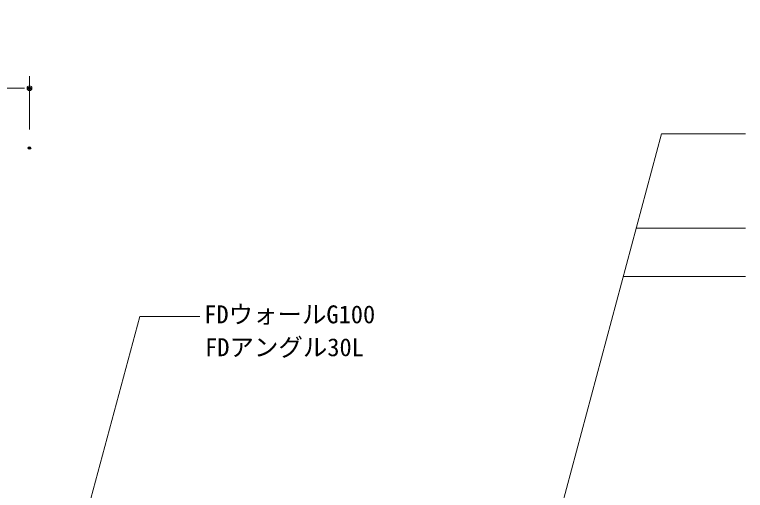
# Model space of a CAD drawing. Units: millimetres, scale not verified. Extents: x -1485 to 1485, y -1050 to 1050.
# Drawn here: x -180 to 417, y -192 to 197 of the extents above; entities that cross this region are included whole.
import ezdxf
from ezdxf.enums import TextEntityAlignment as Align

# ---------------------------------------------------------------- set-up
doc = ezdxf.new("R2010")
doc.units = ezdxf.units.MM
doc.header["$LTSCALE"] = 4
doc.header["$PDMODE"] = 32
doc.header["$PDSIZE"] = 2
doc.layers.add('0-0_0', color=7, linetype='Continuous', lineweight=18)
doc.layers.add('0-A_MOJI', color=7, linetype='Continuous', lineweight=18)
doc.layers.add('0-2_DEFPOINTS', color=7, linetype='Continuous')
doc.styles.add('ＭＳ ゴシック', font='')
doc.styles.get('ＭＳ ゴシック').set_extended_font_data('MS Gothic')

# ---------------------------------------------------------------- blocks, each defined once
blk = doc.blocks.new('_Dot')
at = {"layer": '0-0_0'}
for p, q in [((-0.5, 0), (-1, 0)), ((0.25, 0), (-0.25, 0))]:
    blk.add_line(p, q, dxfattribs=at)
blk.add_circle((0, 0), 0.25, dxfattribs=at)
blk = doc.blocks.new('D3')
at = {"layer": '0-2_DEFPOINTS'}
for p in [(1316.837, 1186.951), (955.111, 1168.652), (1316.837, 1138.12)]:
    blk.add_point(p, dxfattribs=at)
at = {"layer": '0-A_MOJI'}
for p, q in [((955.111, 1183.652), (955.111, 1196.951)), ((1316.837, 1153.12), (1316.837, 1196.951)), ((963.111, 1186.951), (1308.837, 1186.951))]:
    blk.add_line(p, q, dxfattribs=at)
at = {"layer": '0-A_MOJI', "xscale": 8, "yscale": 8, "rotation": 180}
blk.add_blockref('_Dot', (955.111, 1186.951), dxfattribs=at)
at = {"layer": '0-A_MOJI', "xscale": 8, "yscale": 8}
blk.add_blockref('_Dot', (1316.837, 1186.951), dxfattribs=at)
at = {"layer": '0-A_MOJI', "style": 'ＭＳ ゴシック'}
for s, p in [('メンテナンス通路', (1055.974, 1226.004)), ('500程度', (1100.974, 1196.004))]:
    blk.add_text(s, height=14.66, dxfattribs=at).set_placement(p, align=Align.BOTTOM_LEFT)

msp = doc.modelspace()

# ---------------------------------------------------------------- linework, layer by layer
at = {"layer": '0-A_MOJI'}
for p, q in [((221.222, -375.946), (348.634, 99.563)), ((348.634, 99.563), (417.24, 99.563)), ((327.975, 22.46), (417.24, 22.46)), ((317.352, -17.185), (417.24, -17.185)), ((-137.011, -269.819), (-78.046, -49.756)), ((-78.046, -49.756), (-28.911, -49.756))]:
    msp.add_line(p, q, dxfattribs=at)

# ---------------------------------------------------------------- block references
msp.add_blockref('D3', (-1485, -1050), dxfattribs=at)

# ---------------------------------------------------------------- texts
at = {"layer": '0-A_MOJI', "style": 'ＭＳ ゴシック'}
for s, p in [('FDウォールG100', (-25.281, -59.756)), ('FDアングル30L', (-24.554, -86.644))]:
    msp.add_text(s, height=14.66, dxfattribs=at).set_placement(p, align=Align.BOTTOM_LEFT)

doc.saveas('drawing.dxf')
